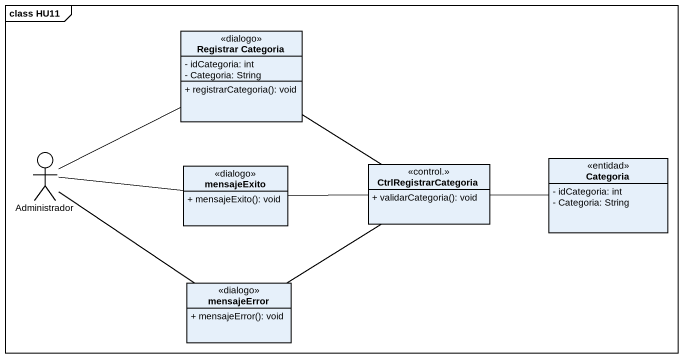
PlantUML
@startuml
mainframe class HU11
allowmixing
hide circle
hide empty members
skinparam classAttributeIconSize 0
class "Registrar Categoria" as Registrar_Categoria <<dialogo>> {
  - idCategoria: int
  - Categoria: String
  + registrarCategoria(): void
}
actor Administrador
class CtrlRegistrarCategoria <<control.>> {
  + validarCategoria(): void
}
class Categoria <<entidad>> {
  - idCategoria: int
  - Categoria: String
}
class mensajeExito <<dialogo>> {
  + mensajeExito(): void
}
class mensajeError <<dialogo>> {
  + mensajeError(): void
}
Registrar_Categoria -- CtrlRegistrarCategoria
Administrador -right- Registrar_Categoria
CtrlRegistrarCategoria -right- Categoria
CtrlRegistrarCategoria -left- mensajeExito
CtrlRegistrarCategoria -- mensajeError
mensajeExito -left- Administrador
mensajeError -up- Administrador
@enduml
